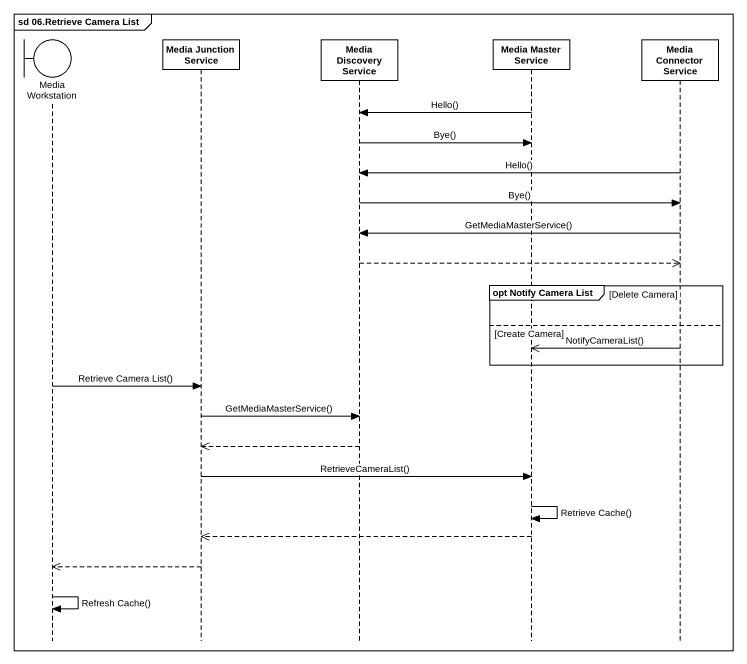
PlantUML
@startuml
mainframe sd 06.Retrieve Camera List
hide footbox
boundary "Media Workstation" as Media_Workstation
participant "Media Junction Service" as Media_Junction_Service
participant "Media Discovery Service" as Media_Discovery_Service
participant "Media Master Service" as Media_Master_Service
participant "Media Connector Service" as Media_Connector_Service

Media_Master_Service -> Media_Discovery_Service : Hello()
Media_Discovery_Service -> Media_Master_Service : Bye()
Media_Connector_Service -> Media_Discovery_Service : Hello()
Media_Discovery_Service -> Media_Connector_Service : Bye()
Media_Connector_Service -> Media_Discovery_Service : GetMediaMasterService()
Media_Discovery_Service -->> Media_Connector_Service
group opt Notify Camera List [Delete Camera]
else Create Camera
  Media_Connector_Service ->> Media_Master_Service : NotifyCameraList()
end
Media_Workstation -> Media_Junction_Service : Retrieve Camera List()
Media_Junction_Service -> Media_Discovery_Service : GetMediaMasterService()
Media_Discovery_Service -->> Media_Junction_Service
Media_Junction_Service -> Media_Master_Service : RetrieveCameraList()
Media_Master_Service -> Media_Master_Service : Retrieve Cache()
Media_Master_Service -->> Media_Junction_Service
Media_Junction_Service -->> Media_Workstation
Media_Workstation -> Media_Workstation : Refresh Cache()
@enduml
